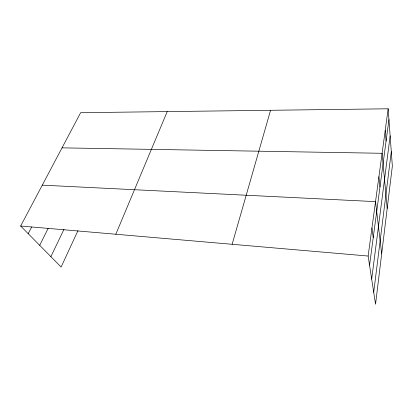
<?xml version="1.0" encoding="UTF-8"?>
<svg xmlns="http://www.w3.org/2000/svg" width="413" height="413" viewBox="0 0 413 413"><rect width="100%" height="100%" fill="white"/><g stroke="black" fill="none" stroke-linecap="round" stroke-linejoin="round"><path stroke-width="0.62" d="M373.713 292.285L391.297 151.669M371.679 279.08L390.14 135.898M369.552 265.254L388.948 119.574M388.158 108.795L392.35 166.062L375.546 304.205L368.133 256.039L388.158 108.795L80.643 112.692L20.65 226.025L61.124 267.03L77.959 230.655M232.127 244.289L270.572 110.281M115.826 234.248L167.219 111.593M50.882 256.654L64.01 229.251M39.705 245.332L48.156 228.343M28.208 233.686L31.677 226.969M62.033 147.854L382.108 153.29L387.198 208.4M42.286 185.153L375.531 201.637L381.674 253.819M20.65 226.025L368.133 256.039M371.943 228.012L373.228 237.614M378.912 176.769L379.975 186.97M385.215 130.42L386.088 141.045"/></g></svg>
